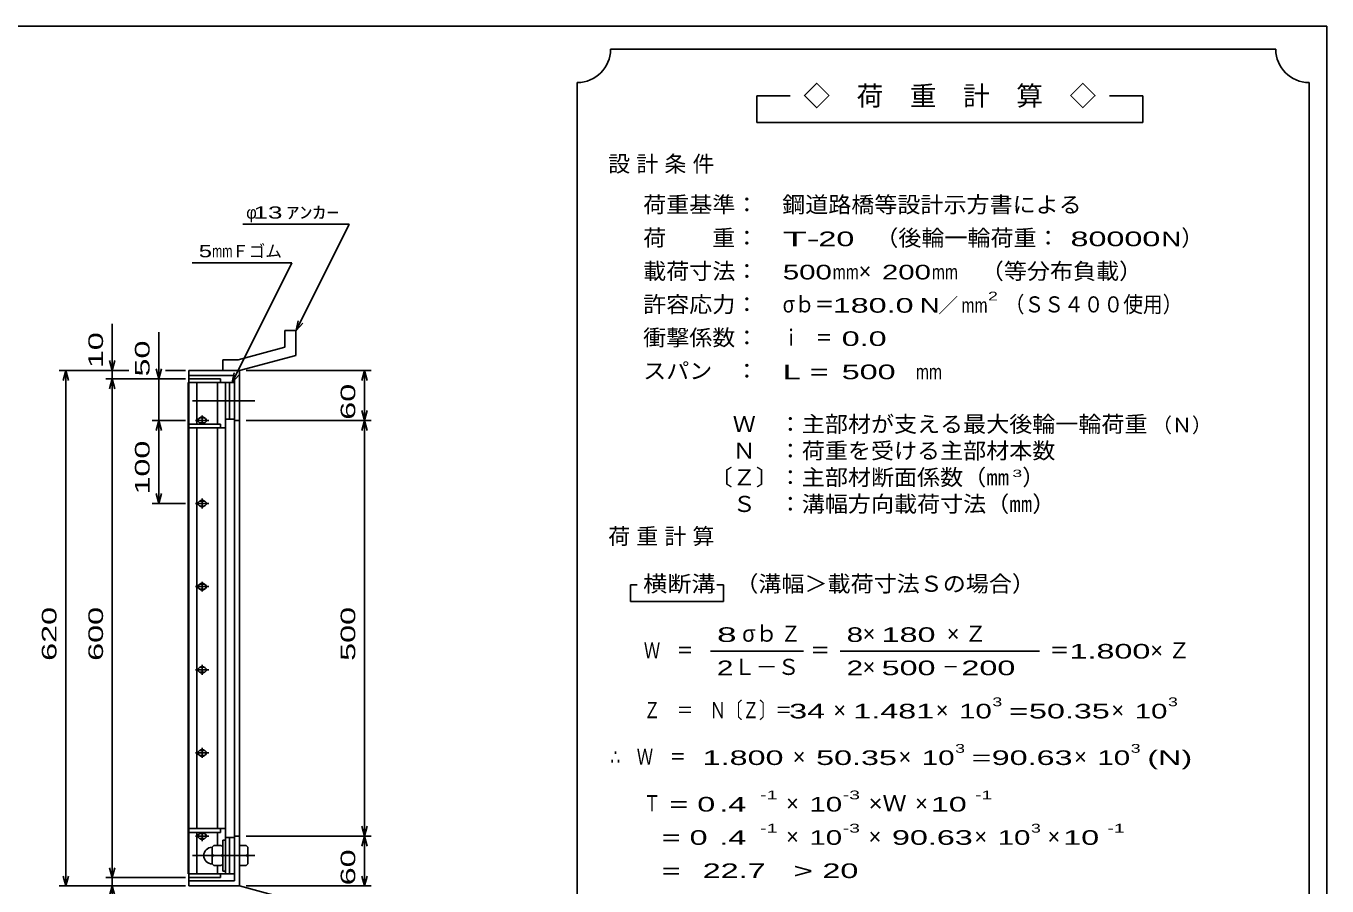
# Model space of a CAD drawing. Units: millimetres, scale not verified. Extents: x -1456 to 1385, y -1026 to 843.
# Drawn here: x -180 to 1385, y -192 to 843 of the extents above; entities that cross this region are included whole.
import ezdxf
from ezdxf.enums import TextEntityAlignment as Align

# ---------------------------------------------------------------- set-up
doc = ezdxf.new("R2010")
doc.units = ezdxf.units.MM
doc.header["$LTSCALE"] = 8
doc.linetypes.add('CHAIN', pattern=[18.5, 12, -1.5, 3.5, -1.5])
for name, color, linetype, lineweight in [('0_2', 150, 'Continuous', 25), ('16', 3, 'Continuous', 25), ('19', 6, 'Continuous', 25), ('22', 4, 'Continuous', 25), ('24', 2, 'Continuous', 25)]:
    doc.layers.add(name, color=color, linetype=linetype, lineweight=lineweight)
doc.styles.add('ベクトル', font='')
doc.styles.get('ベクトル').set_extended_font_data('ベクトル')

msp = doc.modelspace()

# ---------------------------------------------------------------- linework, layer by layer
at = {"layer": '0_2'}
for p, q in [((-1383.2, 842.8), (1384.8, 842.8)), ((1384.8, 842.8), (1384.8, -917.2))]:
    msp.add_line(p, q, dxfattribs=at)
at = {"layer": '16'}
for p, q in [((15.3, -177), (15.3, 414)), ((15.3, 414), (16, 414)), ((54, 418.5), (16, 418.5)), ((16, 418.5), (16, 414)), ((16, 414), (54, 414)), ((16, -177), (16, 414)), ((16, 414), (60, 414)), ((25.5, 364), (25.5, 414)), ((50.5, 364), (50.5, 414)), ((54, 414), (54, 418.5)), ((60, -177), (60, 414)), ((60, 414), (65, 414)), ((65, 370), (65, 414)), ((65, 414), (71, 414)), ((71, 370), (71, 414)), ((16, 364), (16, 359.5)), ((54, 364), (16, 364)), ((24, 368.5), (40, 368.5)), ((30, 371.5), (34, 371.5)), ((30, 365.5), (34, 365.5)), ((32, 364), (32, 374.5)), ((54, 359.5), (54, 364)), ((60, 370), (65, 370)), ((65, 370), (71, 370)), ((16, 359.5), (60, 359.5)), ((25.5, -122.5), (25.5, 359.5)), ((50.5, -122.5), (50.5, 359.5)), ((24, 268.5), (40, 268.5)), ((30, 271.5), (34, 271.5)), ((32, 262.5), (32, 274.5)), ((30, 265.5), (34, 265.5)), ((32, 162.5), (32, 174.5)), ((24, 168.5), (40, 168.5)), ((30, 171.5), (34, 171.5)), ((30, 165.5), (34, 165.5)), ((24, 68.5), (40, 68.5)), ((30, 71.5), (34, 71.5)), ((30, 65.5), (34, 65.5)), ((32, 62.5), (32, 74.5)), ((30, -28.5), (34, -28.5)), ((32, -37.5), (32, -25.5)), ((24, -31.5), (40, -31.5)), ((30, -34.5), (34, -34.5)), ((16, -127), (16, -122.5)), ((16, -122.5), (60, -122.5)), ((54, -127), (54, -122.5)), ((16, -127), (54, -127)), ((24, -131.5), (40, -131.5)), ((25.5, -177), (25.5, -127)), ((30, -128.5), (34, -128.5)), ((30, -134.5), (34, -134.5)), ((32, -137.5), (32, -127)), ((50.5, -142), (50.5, -127)), ((57, -173.5), (57, -136.5)), ((57, -136.5), (60, -136.5)), ((60, -133), (65, -133)), ((60, -173.5), (60, -136.5)), ((65, -177), (65, -133)), ((65, -133), (71, -133)), ((71, -177), (71, -133)), ((46, -143), (44, -145)), ((44, -165), (44, -145)), ((46, -155), (44, -153)), ((46, -155), (44, -157)), ((46, -143), (55, -143)), ((46, -155), (55, -155)), ((57, -145), (55, -143)), ((55, -155), (57, -153)), ((57, -157), (55, -155)), ((44, -165), (46, -167)), ((46, -167), (55, -167)), ((50.5, -177), (50.5, -168)), ((55, -167), (57, -165)), ((15.3, -177), (16, -177)), ((16, -177), (54, -177)), ((16, -181.5), (16, -177)), ((16, -177), (60, -177)), ((54, -181.5), (16, -181.5)), ((54, -177), (54, -181.5)), ((57, -173.5), (60, -173.5)), ((60, -177), (65, -177)), ((65, -177), (71, -177))]:
    msp.add_line(p, q, dxfattribs=at)
at = {"layer": '16', "linetype": 'CHAIN'}
for p, q in [((20.4, 392), (95.4, 392)), ((20.4, -155), (95.4, -155))]:
    msp.add_line(p, q, dxfattribs=at)
at = {"layer": '16'}
for centre, radius, start, end in [((30, 368.5), 3, 90, 270), ((32, 368.5), 4, 46.6, 133.4), ((32, 368.5), 4, 226.6, 313.4), ((34, 368.5), 3, 270, 90), ((30, 268.5), 3, 90, 270), ((32, 268.5), 4, 46.6, 133.4), ((34, 268.5), 3, 270, 90), ((32, 268.5), 4, 226.6, 313.4), ((32, 168.5), 4, 46.6, 133.4), ((30, 168.5), 3, 90, 270), ((32, 168.5), 4, 226.6, 313.4), ((34, 168.5), 3, 270, 90), ((30, 68.5), 3, 90, 270), ((32, 68.5), 4, 46.6, 133.4), ((32, 68.5), 4, 226.6, 313.4), ((34, 68.5), 3, 270, 90), ((30, -31.5), 3, 90, 270), ((32, -31.5), 4, 46.6, 133.4), ((34, -31.5), 3, 270, 90), ((32, -31.5), 4, 226.6, 313.4), ((30, -131.5), 3, 90, 270), ((32, -131.5), 4, 46.6, 133.4), ((32, -131.5), 4, 226.6, 313.4), ((34, -131.5), 3, 270, 90), ((44, -155), 10, 90, 270)]:
    msp.add_arc(centre, radius, start, end, dxfattribs=at)
at = {"layer": '19'}
for p, q in [((131.6, 476.6), (144.6, 476.6)), ((131.6, 456.6), (131.6, 476.6)), ((144.6, 446.6), (144.6, 476.6)), ((131.6, 456.6), (75.3, 441.5)), ((57, 441.5), (75.3, 441.5)), ((57, 428.5), (57, 441.5)), ((77, 428.5), (144.6, 446.6)), ((16, 418.5), (16, 428.5)), ((16, 428.5), (77, 428.5)), ((71, 422.5), (16, 422.5)), ((57, 428.5), (77, 428.5)), ((71, -185.5), (71, 422.5)), ((77, 428.5), (77, -191.5)), ((77, 368.5), (71, 368.5)), ((77, -131.5), (71, -131.5)), ((85, -143), (77, -143)), ((77, -143), (77, -167)), ((77, -155), (85, -155)), ((87, -145), (85, -143)), ((87, -153), (85, -155)), ((85, -155), (87, -157)), ((87, -165), (87, -145)), ((77, -167), (85, -167)), ((85, -167), (87, -165)), ((16, -191.5), (16, -181.5)), ((16, -185.5), (71, -185.5)), ((77, -191.5), (16, -191.5)), ((57, -191.5), (77, -191.5)), ((144.6, -209.6), (77, -191.5))]:
    msp.add_line(p, q, dxfattribs=at)
at = {"layer": '22'}
for p, q in [((81, 604.5), (209, 604.5)), ((145, 476.5), (209, 604.5)), ((20, 558), (140, 558)), ((68, 414), (140, 558)), ((145, 476.5), (147.4, 488.2)), ((145, 476.5), (153, 485.3)), ((-76, 428.5), (-76, 484.5)), ((-20, 418.5), (-20, 474.5)), ((-76, 428.5), (-79.2, 440.5)), ((-76, 428.5), (-72.8, 440.5)), ((-140, 428.5), (-56, 428.5)), ((-135.2, 416.5), (-132, 428.5)), ((-128.8, 416.5), (-132, 428.5)), ((-132, -191.5), (-132, 428.5)), ((-84, 428.5), (-56, 428.5)), ((-76, 418.5), (-76, 428.5)), ((-20, 418.5), (-23.2, 430.5)), ((-16.8, 430.5), (-20, 418.5)), ((-12, 428.5), (12, 428.5)), ((-12, 428.5), (12, 428.5)), ((68, 414), (70.4, 425.7)), ((68, 414), (76, 422.8)), ((85, 428.5), (235.4, 428.5)), ((224.2, 416.5), (227.4, 428.5)), ((230.6, 416.5), (227.4, 428.5)), ((227.4, 368.5), (227.4, 428.5)), ((-84, 418.5), (12, 418.5)), ((-79.2, 406.5), (-76, 418.5)), ((-72.8, 406.5), (-76, 418.5)), ((-76, -181.5), (-76, 418.5)), ((12, 418.5), (-28, 418.5)), ((-20, 418.5), (-20, 368.5)), ((227.4, 368.5), (224.2, 380.5)), ((227.4, 368.5), (230.6, 380.5)), ((-28, 368.5), (12, 368.5)), ((-23.2, 356.5), (-20, 368.5)), ((-16.8, 356.5), (-20, 368.5)), ((-20, 268.5), (-20, 368.5)), ((85, 368.5), (235.4, 368.5)), ((224.2, 356.5), (227.4, 368.5)), ((230.6, 356.5), (227.4, 368.5)), ((227.4, -131.5), (227.4, 368.5)), ((-28, 268.5), (12, 268.5)), ((-20, 268.5), (-23.2, 280.5)), ((-20, 268.5), (-16.8, 280.5)), ((227.4, -131.5), (224.2, -119.5)), ((227.4, -131.5), (230.6, -119.5)), ((85, -131.5), (235.4, -131.5)), ((224.2, -143.5), (227.4, -131.5)), ((230.6, -143.5), (227.4, -131.5)), ((227.4, -191.5), (227.4, -131.5)), ((-76, -181.5), (-79.2, -169.5)), ((-76, -181.5), (-72.8, -169.5)), ((-132, -191.5), (-135.2, -179.5)), ((-132, -191.5), (-128.8, -179.5)), ((-84, -181.5), (12, -181.5)), ((-76, -191.5), (-76, -181.5)), ((227.4, -191.5), (224.2, -179.5)), ((227.4, -191.5), (230.6, -179.5)), ((-140, -191.5), (12, -191.5)), ((-84, -191.5), (12, -191.5)), ((-79.2, -203.5), (-76, -191.5)), ((-72.8, -203.5), (-76, -191.5)), ((-76, -247.5), (-76, -191.5)), ((85, -191.5), (235.4, -191.5))]:
    msp.add_line(p, q, dxfattribs=at)
at = {"layer": '24', "color": 4}
for p, q in [((1323.2, 814.8), (523.2, 814.8)), ((483.2, 774.8), (483.2, -465.2)), ((1363.2, -465.2), (1363.2, 774.8)), ((739.2, 758.8), (699.2, 758.8)), ((699.2, 758.8), (699.2, 726.8)), ((1163.2, 758.8), (1123.2, 758.8)), ((1163.2, 726.8), (1163.2, 758.8)), ((699.2, 726.8), (1163.2, 726.8)), ((555.2, 170.8), (547.2, 170.8)), ((547.2, 170.8), (547.2, 150.8)), ((659.2, 170.8), (651.2, 170.8)), ((659.2, 150.8), (659.2, 170.8)), ((547.2, 150.8), (659.2, 150.8)), ((643.2, 90.8), (755.2, 90.8)), ((799.2, 90.8), (1039.2, 90.8))]:
    msp.add_line(p, q, dxfattribs=at)
for centre, start, end in [((483.2, 814.8), 270, 0), ((1363.2, 814.8), 180, 270)]:
    msp.add_arc(centre, 40, start, end, dxfattribs=at)

# ---------------------------------------------------------------- texts
at = {"layer": '22', "color": 2, "style": 'ベクトル'}
for s, height, width, p in [(' 13 ', 14.66, 1.6, (85, 618.5)), ('ｱﾝｶｰ', 14.66, 1.6, (133, 618.5)), ('5', 14.7, 1.45, (28, 572)), ('mm', 14.66, 0.75, (44, 572))]:
    msp.add_text(s, height=height, dxfattribs=dict(at, width=width)).set_placement(p, align=Align.MIDDLE_LEFT)
for s, height, p in [('φ', 14.7, (85, 618.5)), ('Ｆゴム', 14.66, (68, 572))]:
    msp.add_text(s, height=height, dxfattribs=at).set_placement(p, align=Align.MIDDLE_LEFT)
at = {"layer": '22', "color": 2, "style": 'ベクトル', "width": 1.65}
for s, p in [(' 10 ', (-96, 420.5)), (' 50 ', (-40, 410.5)), (' 60 ', (207.4, 358.5)), (' 100 ', (-40, 268.5)), (' 620 ', (-152, 68.5)), (' 600 ', (-96, 68.5)), (' 500 ', (207.4, 68.5)), (' 60 ', (207.4, -201.5))]:
    msp.add_text(s, height=17.6, rotation=90, dxfattribs=at).set_placement(p, align=Align.MIDDLE_LEFT)
at = {"layer": '24', "style": 'ベクトル'}
for s, height, p in [('◇\u3000荷\u3000重\u3000計\u3000算\u3000◇', 23.46, (755.2, 758.8)), ('）', 19.4, (1209.6, 588)), ('×', 19.4, (821.6, 548)), ('／', 17.6, (917.2, 506.8)), ('（Ｎ）', 17.6, (1174.4, 362.8)), ('）', 19.4, (1018.4, 300)), ('σｂ', 19.35, (681.6, 112)), ('×', 19.4, (826.4, 112)), ('Ｌ－Ｓ', 19.35, (671.2, 72)), ('×', 19.4, (826.4, 72)), ('×', 19.4, (791.2, 20)), ('×', 19.4, (914.4, 20)), ('×', 19.4, (1125.6, 20)), ('×', 19.4, (742.4, -36)), ('×', 19.4, (869.6, -36)), ('×', 19.4, (1080.8, -36)), ('×', 19.4, (734.4, -92)), ('×', 19.4, (889.6, -92)), ('×', 19.4, (734.4, -132)), ('×', 19.4, (833.6, -132)), ('×', 19.4, (960.8, -132)), ('×', 19.4, (1048.8, -132))]:
    msp.add_text(s, height=height, dxfattribs=at).set_placement(p, align=Align.MIDDLE_LEFT)
for s, height, width, p in [('荷重基準：\u3000', 19.35, 1.05, (562.4, 628)), ('鋼道路橋等設計示方書による', 19.35, 1.05, (729.6, 628)), ('荷\u3000\u3000重：\u3000', 19.35, 1.05, (562.4, 588)), ('T-', 17.6, 2, (730.4, 586.8)), (' 20 ', 17.6, 1.65, (762.4, 586.8)), ('（後輪一輪荷重：', 19.35, 1.05, (841.6, 588)), (' 80000', 17.6, 1.65, (1065.6, 586.8)), ('N', 17.6, 1.4, (1185.6, 586.8)), ('載荷寸法：\u3000', 19.35, 1.05, (562.4, 548)), ('500', 17.6, 1.5, (730.4, 546.8)), ('mm', 17.6, 0.8, (790.4, 546.8)), ('200', 17.6, 1.5, (849.6, 546.8)), ('mm', 17.6, 0.8, (909.6, 546.8)), ('\u3000（等分布負載）', 19.35, 1.05, (940.8, 548)), ('許容応力：\u3000', 19.35, 1.05, (562.4, 508)), ('σｂ＝', 19.35, 0.9, (730.4, 508)), ('2', 10.6, 1.5, (977.2, 518)), ('（ＳＳ４００使用）', 19.35, 0.9, (997.2, 508)), ('180.0', 17.6, 1.65, (790.4, 506.8)), ('N', 17.6, 1.4, (895.2, 506.8)), ('mm', 17.6, 0.8, (945.2, 506.8)), ('衝撃係数：\u3000', 19.35, 1.05, (562.4, 468)), ('ｉ\u3000＝', 19.35, 0.75, (730.4, 468)), (' 0.0', 17.6, 1.65, (790.4, 466.8)), ('スパン\u3000：\u3000', 19.35, 1.05, (562.4, 428)), ('L =', 17.6, 1.65, (730.4, 426.8)), (' 500 ', 17.6, 1.65, (790.4, 426.8)), ('mm', 17.6, 0.8, (890.4, 426.8)), ('\u3000Ｗ\u3000：主部材が支える最大後輪一輪荷重', 19.35, 1.05, (642.4, 364)), ('\u3000Ｎ\u3000：荷重を受ける主部材本数', 19.35, 1.05, (642.4, 332)), ('〔Ｚ〕：主部材断面係数（㎜', 19.35, 1.05, (642.4, 300)), ('3', 8.8, 1.8, (1006.4, 304.8)), ('\u3000Ｓ\u3000：溝幅方向載荷寸法（㎜）', 19.35, 1.05, (642.4, 268)), ('横断溝', 19.35, 1.1, (562.4, 172)), ('\u3000（溝幅＞載荷寸法Ｓの場合）', 19.35, 1.05, (645.6, 172)), ('8', 17.6, 1.8, (651.2, 110.8)), ('Ｚ', 19.4, 0.9, (728, 112)), ('8', 17.6, 1.5, (807.2, 110.8)), (' 180 ', 17.6, 1.65, (838.4, 110.8)), ('Ｗ\u3000＝', 19.35, 0.75, (563.2, 92)), ('＝', 19.4, 0.9, (763.2, 92)), ('＝', 19.4, 0.9, (1051.2, 92)), ('1.800', 17.6, 1.65, (1075.2, 90.8)), ('2', 17.6, 1.5, (651.2, 70.8)), ('2', 17.6, 1.5, (807.2, 70.8)), (' 500 ', 17.6, 1.65, (838.4, 70.8)), (' 200 ', 17.6, 1.65, (934.4, 70.8)), ('－', 19.4, 0.75, (922.4, 72)), ('Ｚ\u3000＝\u3000Ｎ〔Ｚ〕＝', 19.35, 0.75, (563.2, 20)), ('3', 10.6, 1.5, (982.4, 30)), ('3', 10.6, 1.5, (1193.6, 30)), (' 34 ', 17.6, 1.65, (727.2, 18.8)), ('1.481', 17.6, 1.65, (815.2, 18.8)), ('10', 17.6, 1.5, (942.4, 18.8)), ('=', 17.6, 1.7, (1002.4, 18.8)), ('50.35', 17.6, 1.65, (1026.4, 18.8)), ('10', 17.6, 1.5, (1153.6, 18.8)), ('∴\u3000Ｗ\u3000＝', 19.35, 0.75, (523.2, -36)), (' 1.800', 17.6, 1.65, (623.2, -37.2)), ('50.35', 17.6, 1.65, (770.4, -37.2)), ('10', 17.6, 1.5, (897.6, -37.2)), ('3', 10.6, 1.5, (937.6, -26)), ('90.63', 17.6, 1.65, (981.6, -37.2)), ('10', 17.6, 1.5, (1108.8, -37.2)), ('3', 10.6, 1.5, (1148.8, -26)), ('(N)', 17.6, 1.65, (1168.8, -37.2)), ('=', 17.6, 1.7, (957.6, -37.2)), ('-1', 10.56, 1.65, (703.2, -82)), ('-3', 10.56, 1.65, (802.4, -82)), ('-1', 10.56, 1.65, (961.6, -82)), ('Ｔ', 19.4, 0.75, (563.2, -92)), (' = 0', 17.6, 1.65, (583.2, -93.2)), (' .4 ', 17.6, 1.65, (643.2, -93.2)), ('10', 17.6, 1.5, (762.4, -93.2)), ('×Ｗ', 19.35, 1.1, (833.6, -92)), (' 10 ', 17.6, 1.65, (897.6, -93.2)), ('  = 0', 17.6, 1.65, (563.2, -133.2)), (' .4 ', 17.6, 1.65, (643.2, -133.2)), ('-1', 10.56, 1.65, (703.2, -122)), ('10', 17.6, 1.5, (762.4, -133.2)), ('-3', 10.56, 1.65, (802.4, -122)), ('90.63', 17.6, 1.65, (861.6, -133.2)), ('10', 17.6, 1.5, (988.8, -133.2)), ('3', 10.6, 1.5, (1028.8, -122)), (' 10 ', 17.6, 1.65, (1056.8, -133.2)), ('-1', 10.56, 1.65, (1120.8, -122)), ('  =', 17.6, 1.65, (563.2, -173.2)), (' 22.7', 17.6, 1.65, (623.2, -173.2)), ('>', 17.6, 1.7, (743.2, -173.2)), (' 20 ', 17.6, 1.65, (767.2, -173.2))]:
    msp.add_text(s, height=height, dxfattribs=dict(at, width=width)).set_placement(p, align=Align.MIDDLE_LEFT)
at = {"layer": '24', "char_height": 19.35, "attachment_point": 4, "style": 'ベクトル'}
for s, insert in [('\\T1.28;設計条件', (520.4, 676)), ('\\T1.28;荷重計算', (520.4, 228)), ('\\T1.42;×Ｚ', (927.6, 112)), ('\\T1.42;×Ｚ', (1172.4, 92))]:
    msp.add_mtext(s, dxfattribs=dict(at, insert=insert))

doc.saveas('drawing.dxf')
